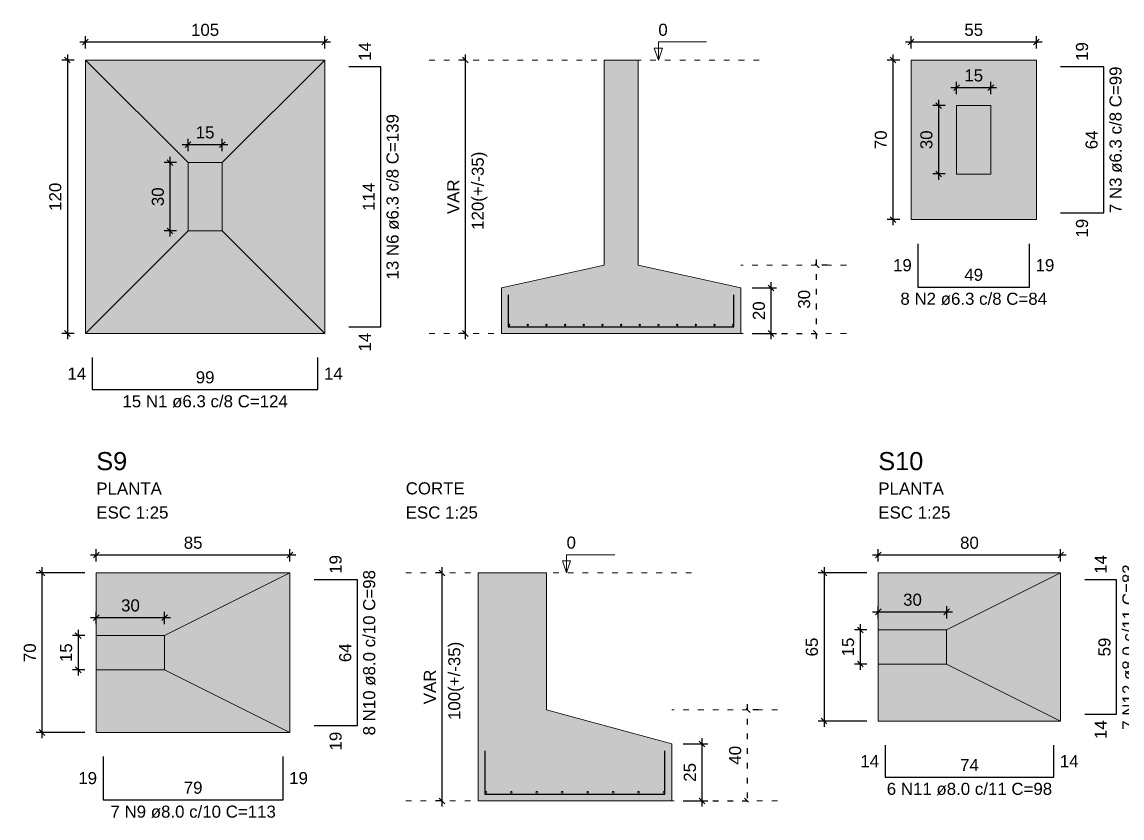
# Model space of a CAD drawing. Header units: inches. Extents: x -52 to 802, y -168 to 85.
# Drawn here: x 166.77 to 186.08, y 42.25 to 56.22 of the extents above; entities that cross this region are included whole.
import ezdxf

# ---------------------------------------------------------------- set-up
doc = ezdxf.new("R2010")
doc.units = ezdxf.units.IN
doc.header["$MEASUREMENT"] = 0
doc.linetypes.add('DOT2', pattern=[3.175, 0, -3.175])
for name, color, linetype, lineweight in [('Descrição da armadura', 7, 'Continuous', 5), ('DT-Armadura', 2, 'Continuous', 30), ('DT-Barras no corte', 5, 'Continuous', 5), ('DT-Cotas', 9, 'Continuous', 5), ('DT-Forma', 5, 'Continuous', 5), ('DT-Hachura sapatas em corte', 43, 'Continuous', 5), ('DT-Hachura sapatas em planta', 43, 'Continuous', 5), ('DT-Pontilhado', 9, 'DOT2', 5), ('DT-Textos', 7, 'Continuous', 5), ('DT-Título', 3, 'Continuous', 20), ('Textos armaduras', 7, 'Continuous', 5)]:
    doc.layers.add(name, color=color, linetype=linetype, lineweight=lineweight)
doc.styles.add('Arial', font='arial.ttf')
doc.styles.get("Standard").update_dxf_attribs({"font": 'arial.ttf'})
doc.dimstyles.new('UM_25.000000', dxfattribs={"dimtxt": 0.18, "dimasz": 0.1, "dimexe": 0.1, "dimexo": 0.2, "dimgap": 0, "dimtad": 1, "dimtih": 1, "dimtoh": 1, "dimdec": 1, "dimlfac": 25, "dimzin": 0, "dimdsep": 46, "dimtxsty": 'Standard', "dimcen": 0.09, "dimdle": 0.1, "dimadec": 1, "dimazin": 2, "dimtfac": 1, "dimtdec": 4, "dimtofl": 0, "dimtmove": 0, "dimatfit": 3, "dimfxl": 1, "dimtolj": 1, "dimarcsym": 0})

# ---------------------------------------------------------------- blocks, each defined once
blk = doc.blocks.new('_Oblique')
at = {"color": 0, "linetype": 'ByBlock', "lineweight": -2}
blk.add_line((-0.5, -0.5), (0.5, 0.5), dxfattribs=at)
blk = doc.blocks.new('*D1263')
at = {"layer": 'Defpoints', "color": 0, "transparency": 16777216}
for p in [(167.886, 55.552), (167.569, 50.752), (167.886, 50.752)]:
    blk.add_point(p, dxfattribs=at)
at = {"layer": 'DT-Cotas', "color": 0, "lineweight": -2, "transparency": 16777216}
for p, q in [((167.569, 55.652), (167.569, 50.652)), ((167.686, 55.552), (167.469, 55.552)), ((167.686, 50.752), (167.469, 50.752))]:
    blk.add_line(p, q, dxfattribs=at)
at = {"layer": 'DT-Cotas', "color": 0, "lineweight": -2, "transparency": 16777216, "xscale": 0.1, "yscale": 0.1, "zscale": 0.1}
for p, rotation in [((167.569, 55.552), 90), ((167.569, 50.752), 270)]:
    blk.add_blockref('_Oblique', p, dxfattribs=dict(at, rotation=rotation))
at = {"layer": 'DT-Cotas', "transparency": 16777216, "insert": (167.357, 53.152), "char_height": 0.2118, "attachment_point": 5, "rotation": 90, "style": 'Arial'}
blk.add_mtext('\\A1;120', dxfattribs=at)
blk = doc.blocks.new('*D1264')
at = {"layer": 'Defpoints', "color": 0, "transparency": 16777216}
for p in [(172.086, 55.869), (167.886, 55.552), (172.086, 55.552)]:
    blk.add_point(p, dxfattribs=at)
at = {"layer": 'DT-Cotas', "color": 0, "lineweight": -2, "transparency": 16777216}
for p, q in [((167.786, 55.869), (172.186, 55.869)), ((167.886, 55.752), (167.886, 55.969)), ((172.086, 55.752), (172.086, 55.969))]:
    blk.add_line(p, q, dxfattribs=at)
at = {"layer": 'DT-Cotas', "color": 0, "lineweight": -2, "transparency": 16777216, "xscale": 0.1, "yscale": 0.1, "zscale": 0.1, "rotation": 180}
blk.add_blockref('_Oblique', (167.886, 55.869), dxfattribs=at)
at = {"layer": 'DT-Cotas', "color": 0, "lineweight": -2, "transparency": 16777216, "xscale": 0.1, "yscale": 0.1, "zscale": 0.1}
blk.add_blockref('_Oblique', (172.086, 55.869), dxfattribs=at)
at = {"layer": 'DT-Cotas', "transparency": 16777216, "insert": (169.986, 56.081), "char_height": 0.2118, "attachment_point": 5, "rotation": 0.0057, "style": 'Arial'}
blk.add_mtext('\\A1;105', dxfattribs=at)
blk = doc.blocks.new('*D1265')
at = {"layer": 'Defpoints', "color": 0, "transparency": 16777216}
for p in [(169.686, 53.752), (169.369, 52.552), (169.686, 52.552)]:
    blk.add_point(p, dxfattribs=at)
at = {"layer": 'DT-Cotas', "color": 0, "lineweight": -2, "transparency": 16777216}
for p, q in [((169.486, 53.752), (169.269, 53.752)), ((169.369, 53.852), (169.369, 52.452)), ((169.486, 52.552), (169.269, 52.552))]:
    blk.add_line(p, q, dxfattribs=at)
at = {"layer": 'DT-Cotas', "color": 0, "lineweight": -2, "transparency": 16777216, "xscale": 0.1, "yscale": 0.1, "zscale": 0.1}
for p, rotation in [((169.369, 53.752), 90), ((169.369, 52.552), 270)]:
    blk.add_blockref('_Oblique', p, dxfattribs=dict(at, rotation=rotation))
at = {"layer": 'DT-Cotas', "transparency": 16777216, "insert": (169.157, 53.152), "char_height": 0.2118, "attachment_point": 5, "rotation": 90, "style": 'Arial'}
blk.add_mtext('\\A1;30', dxfattribs=at)
blk = doc.blocks.new('*D1266')
at = {"layer": 'Defpoints', "color": 0, "transparency": 16777216}
for p in [(170.286, 54.069), (169.686, 53.752), (170.286, 53.752)]:
    blk.add_point(p, dxfattribs=at)
at = {"layer": 'DT-Cotas', "color": 0, "lineweight": -2, "transparency": 16777216}
for p, q in [((169.586, 54.069), (170.386, 54.069)), ((169.686, 53.952), (169.686, 54.169)), ((170.286, 53.952), (170.286, 54.169))]:
    blk.add_line(p, q, dxfattribs=at)
at = {"layer": 'DT-Cotas', "color": 0, "lineweight": -2, "transparency": 16777216, "xscale": 0.1, "yscale": 0.1, "zscale": 0.1, "rotation": 180}
blk.add_blockref('_Oblique', (169.686, 54.069), dxfattribs=at)
at = {"layer": 'DT-Cotas', "color": 0, "lineweight": -2, "transparency": 16777216, "xscale": 0.1, "yscale": 0.1, "zscale": 0.1}
blk.add_blockref('_Oblique', (170.286, 54.069), dxfattribs=at)
at = {"layer": 'DT-Cotas', "transparency": 16777216, "insert": (169.986, 54.281), "char_height": 0.2118, "attachment_point": 5, "rotation": 0.0057, "style": 'Arial'}
blk.add_mtext('\\A1;15', dxfattribs=at)
blk = doc.blocks.new('*D1267')
at = {"layer": 'Defpoints', "color": 0, "transparency": 16777216}
for p in [(174.764, 55.552), (174.553, 50.752), (174.764, 50.752)]:
    blk.add_point(p, dxfattribs=at)
at = {"layer": 'DT-Cotas', "color": 0, "lineweight": -2, "transparency": 16777216}
for p, q in [((174.553, 55.652), (174.553, 50.652)), ((174.564, 55.552), (174.453, 55.552)), ((174.564, 50.752), (174.453, 50.752))]:
    blk.add_line(p, q, dxfattribs=at)
at = {"layer": 'DT-Cotas', "color": 0, "lineweight": -2, "transparency": 16777216, "xscale": 0.1, "yscale": 0.1, "zscale": 0.1}
for p, rotation in [((174.553, 55.552), 90), ((174.553, 50.752), 270)]:
    blk.add_blockref('_Oblique', p, dxfattribs=dict(at, rotation=rotation))
at = {"layer": 'DT-Cotas', "transparency": 16777216, "insert": (174.341, 53.152), "char_height": 0.2118, "attachment_point": 5, "rotation": 90, "style": 'Arial'}
blk.add_mtext('\\A1;VAR', dxfattribs=at)
blk = doc.blocks.new('*D1268')
at = {"layer": 'Defpoints', "color": 0, "transparency": 16777216}
for p in [(179.388, 51.552), (179.388, 50.752), (179.918, 50.752)]:
    blk.add_point(p, dxfattribs=at)
at = {"layer": 'DT-Cotas', "color": 0, "lineweight": -2, "transparency": 16777216}
for p, q in [((179.588, 51.552), (180.018, 51.552)), ((179.918, 51.652), (179.918, 50.652)), ((179.588, 50.752), (180.018, 50.752))]:
    blk.add_line(p, q, dxfattribs=at)
at = {"layer": 'DT-Cotas', "color": 0, "lineweight": -2, "transparency": 16777216, "xscale": 0.1, "yscale": 0.1, "zscale": 0.1}
for p, rotation in [((179.918, 51.552), 90), ((179.918, 50.752), 270)]:
    blk.add_blockref('_Oblique', p, dxfattribs=dict(at, rotation=rotation))
at = {"layer": 'DT-Cotas', "transparency": 16777216, "insert": (179.706, 51.152), "char_height": 0.2118, "attachment_point": 5, "rotation": 90, "style": 'Arial'}
blk.add_mtext('\\A1;20', dxfattribs=at)
blk = doc.blocks.new('*D1269')
at = {"layer": 'Defpoints', "color": 0, "ltscale": 0.05, "transparency": 16777216}
for p in [(180.712, 51.952), (179.388, 50.752), (180.712, 50.752)]:
    blk.add_point(p, dxfattribs=at)
at = {"layer": 'DT-Pontilhado', "color": 0, "lineweight": -2, "ltscale": 0.05, "transparency": 16777216}
for p, q in [((180.712, 52.052), (180.712, 50.652)), ((180.912, 51.952), (180.812, 51.952)), ((179.588, 50.752), (180.812, 50.752))]:
    blk.add_line(p, q, dxfattribs=at)
at = {"layer": 'DT-Pontilhado', "color": 0, "lineweight": -2, "ltscale": 0.05, "transparency": 16777216, "xscale": 0.1, "yscale": 0.1, "zscale": 0.1}
for p, rotation in [((180.712, 51.952), 90), ((180.712, 50.752), 270)]:
    blk.add_blockref('_Oblique', p, dxfattribs=dict(at, rotation=rotation))
at = {"layer": 'DT-Pontilhado', "ltscale": 0.05, "transparency": 16777216, "insert": (180.5, 51.352), "char_height": 0.2118, "attachment_point": 5, "rotation": 90, "style": 'Arial'}
blk.add_mtext('\\A1;30', dxfattribs=at)
blk = doc.blocks.new('*D1270')
at = {"layer": 'Defpoints', "color": 0, "transparency": 16777216}
for p in [(182.377, 55.552), (182.059, 52.752), (182.377, 52.752)]:
    blk.add_point(p, dxfattribs=at)
at = {"layer": 'DT-Cotas', "color": 0, "lineweight": -2, "transparency": 16777216}
for p, q in [((182.059, 55.652), (182.059, 52.652)), ((182.177, 55.552), (181.959, 55.552)), ((182.177, 52.752), (181.959, 52.752))]:
    blk.add_line(p, q, dxfattribs=at)
at = {"layer": 'DT-Cotas', "color": 0, "lineweight": -2, "transparency": 16777216, "xscale": 0.1, "yscale": 0.1, "zscale": 0.1}
for p, rotation in [((182.059, 55.552), 90), ((182.059, 52.752), 270)]:
    blk.add_blockref('_Oblique', p, dxfattribs=dict(at, rotation=rotation))
at = {"layer": 'DT-Cotas', "transparency": 16777216, "insert": (181.847, 54.152), "char_height": 0.2118, "attachment_point": 5, "rotation": 90, "style": 'Arial'}
blk.add_mtext('\\A1;70', dxfattribs=at)
blk = doc.blocks.new('*D1271')
at = {"layer": 'Defpoints', "color": 0, "transparency": 16777216}
for p in [(184.577, 55.869), (182.377, 55.552), (184.577, 55.552)]:
    blk.add_point(p, dxfattribs=at)
at = {"layer": 'DT-Cotas', "color": 0, "lineweight": -2, "transparency": 16777216}
for p, q in [((182.277, 55.869), (184.677, 55.869)), ((182.377, 55.752), (182.377, 55.969)), ((184.577, 55.752), (184.577, 55.969))]:
    blk.add_line(p, q, dxfattribs=at)
at = {"layer": 'DT-Cotas', "color": 0, "lineweight": -2, "transparency": 16777216, "xscale": 0.1, "yscale": 0.1, "zscale": 0.1, "rotation": 180}
blk.add_blockref('_Oblique', (182.377, 55.869), dxfattribs=at)
at = {"layer": 'DT-Cotas', "color": 0, "lineweight": -2, "transparency": 16777216, "xscale": 0.1, "yscale": 0.1, "zscale": 0.1}
blk.add_blockref('_Oblique', (184.577, 55.869), dxfattribs=at)
at = {"layer": 'DT-Cotas', "transparency": 16777216, "insert": (183.477, 56.081), "char_height": 0.2118, "attachment_point": 5, "rotation": 0.0057, "style": 'Arial'}
blk.add_mtext('\\A1;55', dxfattribs=at)
blk = doc.blocks.new('*D1272')
at = {"layer": 'Defpoints', "color": 0, "transparency": 16777216}
for p in [(183.177, 54.752), (182.859, 53.552), (183.177, 53.552)]:
    blk.add_point(p, dxfattribs=at)
at = {"layer": 'DT-Cotas', "color": 0, "lineweight": -2, "transparency": 16777216}
for p, q in [((182.859, 54.852), (182.859, 53.452)), ((182.977, 54.752), (182.759, 54.752)), ((182.977, 53.552), (182.759, 53.552))]:
    blk.add_line(p, q, dxfattribs=at)
at = {"layer": 'DT-Cotas', "color": 0, "lineweight": -2, "transparency": 16777216, "xscale": 0.1, "yscale": 0.1, "zscale": 0.1}
for p, rotation in [((182.859, 54.752), 90), ((182.859, 53.552), 270)]:
    blk.add_blockref('_Oblique', p, dxfattribs=dict(at, rotation=rotation))
at = {"layer": 'DT-Cotas', "transparency": 16777216, "insert": (182.647, 54.152), "char_height": 0.2118, "attachment_point": 5, "rotation": 90, "style": 'Arial'}
blk.add_mtext('\\A1;30', dxfattribs=at)
blk = doc.blocks.new('*D1273')
at = {"layer": 'Defpoints', "color": 0, "transparency": 16777216}
for p in [(183.777, 55.069), (183.177, 54.752), (183.777, 54.752)]:
    blk.add_point(p, dxfattribs=at)
at = {"layer": 'DT-Cotas', "color": 0, "lineweight": -2, "transparency": 16777216}
for p, q in [((183.077, 55.069), (183.877, 55.069)), ((183.177, 54.952), (183.177, 55.169)), ((183.777, 54.952), (183.777, 55.169))]:
    blk.add_line(p, q, dxfattribs=at)
at = {"layer": 'DT-Cotas', "color": 0, "lineweight": -2, "transparency": 16777216, "xscale": 0.1, "yscale": 0.1, "zscale": 0.1, "rotation": 180}
blk.add_blockref('_Oblique', (183.177, 55.069), dxfattribs=at)
at = {"layer": 'DT-Cotas', "color": 0, "lineweight": -2, "transparency": 16777216, "xscale": 0.1, "yscale": 0.1, "zscale": 0.1}
blk.add_blockref('_Oblique', (183.777, 55.069), dxfattribs=at)
at = {"layer": 'DT-Cotas', "transparency": 16777216, "insert": (183.477, 55.281), "char_height": 0.2118, "attachment_point": 5, "rotation": 0.0057, "style": 'Arial'}
blk.add_mtext('\\A1;15', dxfattribs=at)
blk = doc.blocks.new('*D1299')
at = {"layer": 'Defpoints', "color": 0, "transparency": 16777216}
for p in [(168.076, 46.548), (167.123, 43.748), (168.076, 43.748)]:
    blk.add_point(p, dxfattribs=at)
at = {"layer": 'DT-Cotas', "color": 0, "lineweight": -2, "transparency": 16777216}
for p, q in [((167.876, 46.548), (167.023, 46.548)), ((167.123, 46.648), (167.123, 43.648)), ((167.876, 43.748), (167.023, 43.748))]:
    blk.add_line(p, q, dxfattribs=at)
at = {"layer": 'DT-Cotas', "color": 0, "lineweight": -2, "transparency": 16777216, "xscale": 0.1, "yscale": 0.1, "zscale": 0.1}
for p, rotation in [((167.123, 46.548), 90), ((167.123, 43.748), 270)]:
    blk.add_blockref('_Oblique', p, dxfattribs=dict(at, rotation=rotation))
at = {"layer": 'DT-Cotas', "transparency": 16777216, "insert": (166.911, 45.148), "char_height": 0.2118, "attachment_point": 5, "rotation": 90, "style": 'Arial'}
blk.add_mtext('\\A1;70', dxfattribs=at)
blk = doc.blocks.new('*D1300')
at = {"layer": 'Defpoints', "color": 0, "transparency": 16777216}
for p in [(171.476, 46.866), (168.076, 46.548), (171.476, 46.548)]:
    blk.add_point(p, dxfattribs=at)
at = {"layer": 'DT-Cotas', "color": 0, "lineweight": -2, "transparency": 16777216}
for p, q in [((168.076, 46.748), (168.076, 46.966)), ((171.476, 46.748), (171.476, 46.966)), ((167.976, 46.866), (171.576, 46.866))]:
    blk.add_line(p, q, dxfattribs=at)
at = {"layer": 'DT-Cotas', "color": 0, "lineweight": -2, "transparency": 16777216, "xscale": 0.1, "yscale": 0.1, "zscale": 0.1, "rotation": 180}
blk.add_blockref('_Oblique', (168.076, 46.866), dxfattribs=at)
at = {"layer": 'DT-Cotas', "color": 0, "lineweight": -2, "transparency": 16777216, "xscale": 0.1, "yscale": 0.1, "zscale": 0.1}
blk.add_blockref('_Oblique', (171.476, 46.866), dxfattribs=at)
at = {"layer": 'DT-Cotas', "transparency": 16777216, "insert": (169.776, 47.078), "char_height": 0.2118, "attachment_point": 5, "rotation": 0.0057, "style": 'Arial'}
blk.add_mtext('\\A1;85', dxfattribs=at)
blk = doc.blocks.new('*D1301')
at = {"layer": 'Defpoints', "color": 0, "transparency": 16777216}
for p in [(168.076, 45.448), (167.758, 44.848), (168.076, 44.848)]:
    blk.add_point(p, dxfattribs=at)
at = {"layer": 'DT-Cotas', "color": 0, "lineweight": -2, "transparency": 16777216}
for p, q in [((167.876, 45.448), (167.658, 45.448)), ((167.758, 45.548), (167.758, 44.748)), ((167.876, 44.848), (167.658, 44.848))]:
    blk.add_line(p, q, dxfattribs=at)
at = {"layer": 'DT-Cotas', "color": 0, "lineweight": -2, "transparency": 16777216, "xscale": 0.1, "yscale": 0.1, "zscale": 0.1}
for p, rotation in [((167.758, 45.448), 90), ((167.758, 44.848), 270)]:
    blk.add_blockref('_Oblique', p, dxfattribs=dict(at, rotation=rotation))
at = {"layer": 'DT-Cotas', "transparency": 16777216, "insert": (167.547, 45.148), "char_height": 0.2118, "attachment_point": 5, "rotation": 90, "style": 'Arial'}
blk.add_mtext('\\A1;15', dxfattribs=at)
blk = doc.blocks.new('*D1302')
at = {"layer": 'Defpoints', "color": 0, "transparency": 16777216}
for p in [(169.276, 45.766), (168.076, 45.448), (169.276, 45.448)]:
    blk.add_point(p, dxfattribs=at)
at = {"layer": 'DT-Cotas', "color": 0, "lineweight": -2, "transparency": 16777216}
for p, q in [((167.976, 45.766), (169.376, 45.766)), ((168.076, 45.648), (168.076, 45.866)), ((169.276, 45.648), (169.276, 45.866))]:
    blk.add_line(p, q, dxfattribs=at)
at = {"layer": 'DT-Cotas', "color": 0, "lineweight": -2, "transparency": 16777216, "xscale": 0.1, "yscale": 0.1, "zscale": 0.1, "rotation": 180}
blk.add_blockref('_Oblique', (168.076, 45.766), dxfattribs=at)
at = {"layer": 'DT-Cotas', "color": 0, "lineweight": -2, "transparency": 16777216, "xscale": 0.1, "yscale": 0.1, "zscale": 0.1}
blk.add_blockref('_Oblique', (169.276, 45.766), dxfattribs=at)
at = {"layer": 'DT-Cotas', "transparency": 16777216, "insert": (168.676, 45.978), "char_height": 0.2118, "attachment_point": 5, "rotation": 0.0057, "style": 'Arial'}
blk.add_mtext('\\A1;30', dxfattribs=at)
blk = doc.blocks.new('*D1303')
at = {"layer": 'Defpoints', "color": 0, "transparency": 16777216}
for p in [(174.354, 46.548), (174.142, 42.548), (174.354, 42.548)]:
    blk.add_point(p, dxfattribs=at)
at = {"layer": 'DT-Cotas', "color": 0, "lineweight": -2, "transparency": 16777216}
for p, q in [((174.154, 46.548), (174.042, 46.548)), ((174.142, 46.648), (174.142, 42.448)), ((174.154, 42.548), (174.042, 42.548))]:
    blk.add_line(p, q, dxfattribs=at)
at = {"layer": 'DT-Cotas', "color": 0, "lineweight": -2, "transparency": 16777216, "xscale": 0.1, "yscale": 0.1, "zscale": 0.1}
for p, rotation in [((174.142, 46.548), 90), ((174.142, 42.548), 270)]:
    blk.add_blockref('_Oblique', p, dxfattribs=dict(at, rotation=rotation))
at = {"layer": 'DT-Cotas', "transparency": 16777216, "insert": (173.931, 44.548), "char_height": 0.2118, "attachment_point": 5, "rotation": 90, "style": 'Arial'}
blk.add_mtext('\\A1;VAR', dxfattribs=at)
blk = doc.blocks.new('*D1304')
at = {"layer": 'Defpoints', "color": 0, "transparency": 16777216}
for p in [(178.178, 43.548), (178.178, 42.548), (178.707, 42.548)]:
    blk.add_point(p, dxfattribs=at)
at = {"layer": 'DT-Cotas', "color": 0, "lineweight": -2, "transparency": 16777216}
for p, q in [((178.707, 43.648), (178.707, 42.448)), ((178.378, 43.548), (178.807, 43.548)), ((178.378, 42.548), (178.807, 42.548))]:
    blk.add_line(p, q, dxfattribs=at)
at = {"layer": 'DT-Cotas', "color": 0, "lineweight": -2, "transparency": 16777216, "xscale": 0.1, "yscale": 0.1, "zscale": 0.1}
for p, rotation in [((178.707, 43.548), 90), ((178.707, 42.548), 270)]:
    blk.add_blockref('_Oblique', p, dxfattribs=dict(at, rotation=rotation))
at = {"layer": 'DT-Cotas', "transparency": 16777216, "insert": (178.495, 43.048), "char_height": 0.2118, "attachment_point": 5, "rotation": 90, "style": 'Arial'}
blk.add_mtext('\\A1;25', dxfattribs=at)
blk = doc.blocks.new('*D1305')
at = {"layer": 'Defpoints', "color": 0, "ltscale": 0.05, "transparency": 16777216}
for p in [(179.501, 44.148), (178.178, 42.548), (179.501, 42.548)]:
    blk.add_point(p, dxfattribs=at)
at = {"layer": 'DT-Pontilhado', "color": 0, "lineweight": -2, "ltscale": 0.05, "transparency": 16777216}
for p, q in [((179.501, 44.248), (179.501, 42.448)), ((179.701, 44.148), (179.601, 44.148)), ((178.378, 42.548), (179.601, 42.548))]:
    blk.add_line(p, q, dxfattribs=at)
at = {"layer": 'DT-Pontilhado', "color": 0, "lineweight": -2, "ltscale": 0.05, "transparency": 16777216, "xscale": 0.1, "yscale": 0.1, "zscale": 0.1}
for p, rotation in [((179.501, 44.148), 90), ((179.501, 42.548), 270)]:
    blk.add_blockref('_Oblique', p, dxfattribs=dict(at, rotation=rotation))
at = {"layer": 'DT-Pontilhado', "ltscale": 0.05, "transparency": 16777216, "insert": (179.29, 43.348), "char_height": 0.2118, "attachment_point": 5, "rotation": 90, "style": 'Arial'}
blk.add_mtext('\\A1;40', dxfattribs=at)
blk = doc.blocks.new('*D1306')
at = {"layer": 'Defpoints', "color": 0, "transparency": 16777216}
for p in [(181.802, 46.548), (180.849, 43.948), (181.802, 43.948)]:
    blk.add_point(p, dxfattribs=at)
at = {"layer": 'DT-Cotas', "color": 0, "lineweight": -2, "transparency": 16777216}
for p, q in [((181.602, 46.548), (180.749, 46.548)), ((180.849, 46.648), (180.849, 43.848)), ((181.602, 43.948), (180.749, 43.948))]:
    blk.add_line(p, q, dxfattribs=at)
at = {"layer": 'DT-Cotas', "color": 0, "lineweight": -2, "transparency": 16777216, "xscale": 0.1, "yscale": 0.1, "zscale": 0.1}
for p, rotation in [((180.849, 46.548), 90), ((180.849, 43.948), 270)]:
    blk.add_blockref('_Oblique', p, dxfattribs=dict(at, rotation=rotation))
at = {"layer": 'DT-Cotas', "transparency": 16777216, "insert": (180.637, 45.248), "char_height": 0.2118, "attachment_point": 5, "rotation": 90, "style": 'Arial'}
blk.add_mtext('\\A1;65', dxfattribs=at)
blk = doc.blocks.new('*D1307')
at = {"layer": 'Defpoints', "color": 0, "transparency": 16777216}
for p in [(185.002, 46.866), (181.802, 46.548), (185.002, 46.548)]:
    blk.add_point(p, dxfattribs=at)
at = {"layer": 'DT-Cotas', "color": 0, "lineweight": -2, "transparency": 16777216}
for p, q in [((181.802, 46.748), (181.802, 46.966)), ((185.002, 46.748), (185.002, 46.966)), ((181.702, 46.866), (185.102, 46.866))]:
    blk.add_line(p, q, dxfattribs=at)
at = {"layer": 'DT-Cotas', "color": 0, "lineweight": -2, "transparency": 16777216, "xscale": 0.1, "yscale": 0.1, "zscale": 0.1, "rotation": 180}
blk.add_blockref('_Oblique', (181.802, 46.866), dxfattribs=at)
at = {"layer": 'DT-Cotas', "color": 0, "lineweight": -2, "transparency": 16777216, "xscale": 0.1, "yscale": 0.1, "zscale": 0.1}
blk.add_blockref('_Oblique', (185.002, 46.866), dxfattribs=at)
at = {"layer": 'DT-Cotas', "transparency": 16777216, "insert": (183.402, 47.078), "char_height": 0.2118, "attachment_point": 5, "rotation": 0.0057, "style": 'Arial'}
blk.add_mtext('\\A1;80', dxfattribs=at)
blk = doc.blocks.new('*D1308')
at = {"layer": 'Defpoints', "color": 0, "transparency": 16777216}
for p in [(181.802, 45.548), (181.484, 44.948), (181.802, 44.948)]:
    blk.add_point(p, dxfattribs=at)
at = {"layer": 'DT-Cotas', "color": 0, "lineweight": -2, "transparency": 16777216}
for p, q in [((181.484, 45.648), (181.484, 44.848)), ((181.602, 45.548), (181.384, 45.548)), ((181.602, 44.948), (181.384, 44.948))]:
    blk.add_line(p, q, dxfattribs=at)
at = {"layer": 'DT-Cotas', "color": 0, "lineweight": -2, "transparency": 16777216, "xscale": 0.1, "yscale": 0.1, "zscale": 0.1}
for p, rotation in [((181.484, 45.548), 90), ((181.484, 44.948), 270)]:
    blk.add_blockref('_Oblique', p, dxfattribs=dict(at, rotation=rotation))
at = {"layer": 'DT-Cotas', "transparency": 16777216, "insert": (181.272, 45.248), "char_height": 0.2118, "attachment_point": 5, "rotation": 90, "style": 'Arial'}
blk.add_mtext('\\A1;15', dxfattribs=at)
blk = doc.blocks.new('*D1309')
at = {"layer": 'Defpoints', "color": 0, "transparency": 16777216}
for p in [(183.002, 45.866), (181.802, 45.548), (183.002, 45.548)]:
    blk.add_point(p, dxfattribs=at)
at = {"layer": 'DT-Cotas', "color": 0, "lineweight": -2, "transparency": 16777216}
for p, q in [((181.802, 45.748), (181.802, 45.966)), ((183.002, 45.748), (183.002, 45.966)), ((181.702, 45.866), (183.102, 45.866))]:
    blk.add_line(p, q, dxfattribs=at)
at = {"layer": 'DT-Cotas', "color": 0, "lineweight": -2, "transparency": 16777216, "xscale": 0.1, "yscale": 0.1, "zscale": 0.1, "rotation": 180}
blk.add_blockref('_Oblique', (181.802, 45.866), dxfattribs=at)
at = {"layer": 'DT-Cotas', "color": 0, "lineweight": -2, "transparency": 16777216, "xscale": 0.1, "yscale": 0.1, "zscale": 0.1}
blk.add_blockref('_Oblique', (183.002, 45.866), dxfattribs=at)
at = {"layer": 'DT-Cotas', "transparency": 16777216, "insert": (182.402, 46.078), "char_height": 0.2118, "attachment_point": 5, "rotation": 0.0057, "style": 'Arial'}
blk.add_mtext('\\A1;30', dxfattribs=at)

msp = doc.modelspace()

# ---------------------------------------------------------------- hatches: boundary and pattern name
at = {"layer": 'DT-Hachura sapatas em corte', "linetype": 'Continuous'}
for points in [[(176.9881, 51.9516), (176.9881, 51.9516), (175.1881, 51.5516), (175.1881, 50.7516), (179.3881, 50.7516), (179.3881, 51.5516), (177.5881, 51.9516), (177.5881, 51.9516), (177.5881, 55.5516), (176.9881, 55.5516), (176.9881, 51.9516)], [(174.7777, 44.1482), (174.7777, 44.1482), (174.7777, 43.5482), (174.7777, 42.5482), (178.1777, 42.5482), (178.1777, 43.5482), (175.9777, 44.1482), (175.9777, 44.1482), (175.9777, 46.5482), (174.7777, 46.5482), (174.7777, 44.1482)]]:
    msp.add_hatch(color=256, dxfattribs=at).paths.add_polyline_path(points)
at = {"layer": 'DT-Hachura sapatas em planta', "linetype": 'Continuous'}
for points in [[(167.8865, 50.7516), (172.0865, 50.7516), (172.0865, 55.5516), (167.8865, 55.5516), (167.8865, 50.7516)], [(182.3767, 52.7516), (184.5767, 52.7516), (184.5767, 55.5516), (182.3767, 55.5516), (182.3767, 52.7516)], [(168.0761, 43.7482), (171.4761, 43.7482), (171.4761, 46.5482), (168.0761, 46.5482), (168.0761, 43.7482)], [(181.8018, 43.9482), (185.0018, 43.9482), (185.0018, 46.5482), (181.8018, 46.5482), (181.8018, 43.9482)]]:
    msp.add_hatch(color=256, dxfattribs=at).paths.add_polyline_path(points)

# ---------------------------------------------------------------- linework, layer by layer
at = {"layer": 'DT-Armadura'}
for p, q in [((173.0701, 55.4316), (172.5101, 55.4316)), ((173.0701, 50.8716), (173.0701, 55.4316)), ((185.7603, 55.4316), (185.0003, 55.4316)), ((185.7603, 52.8716), (185.7603, 55.4316)), ((185.0003, 52.8716), (185.7603, 52.8716)), ((182.4967, 52.328), (182.4967, 51.568)), ((184.4567, 51.568), (184.4567, 52.328)), ((182.4967, 51.568), (184.4567, 51.568)), ((172.5101, 50.8716), (173.0701, 50.8716)), ((168.0065, 50.328), (168.0065, 49.768)), ((171.9665, 49.768), (171.9665, 50.328)), ((168.0065, 49.768), (171.9665, 49.768)), ((172.6597, 46.4282), (171.8997, 46.4282)), ((172.6597, 43.8682), (172.6597, 46.4282)), ((185.9854, 46.4282), (185.4254, 46.4282)), ((185.9854, 44.0682), (185.9854, 46.4282)), ((185.4254, 44.0682), (185.9854, 44.0682)), ((171.8997, 43.8682), (172.6597, 43.8682)), ((181.9218, 43.5246), (181.9218, 42.9646)), ((184.8818, 42.9646), (184.8818, 43.5246)), ((168.1961, 43.3246), (168.1961, 42.5646)), ((171.3561, 42.5646), (171.3561, 43.3246)), ((181.9218, 42.9646), (184.8818, 42.9646)), ((168.1961, 42.5646), (171.3561, 42.5646))]:
    msp.add_line(p, q, dxfattribs=at)
for points in [[(175.3081, 51.4316), (175.3081, 50.8716), (179.2681, 50.8716), (179.2681, 51.4316)], [(174.8977, 43.4282), (174.8977, 42.6682), (178.0577, 42.6682), (178.0577, 43.4282)]]:
    msp.add_lwpolyline(points, dxfattribs=at)
at = {"layer": 'DT-Barras no corte'}
for centre, radius in [((175.3207, 50.9016), 0.0126), ((175.6486, 50.9016), 0.0126), ((175.9765, 50.9016), 0.0126), ((176.3044, 50.9016), 0.0126), ((176.6323, 50.9016), 0.0126), ((176.9602, 50.9016), 0.0126), ((177.2881, 50.9016), 0.0126), ((177.616, 50.9016), 0.0126), ((177.9439, 50.9016), 0.0126), ((178.2718, 50.9016), 0.0126), ((178.5997, 50.9016), 0.0126), ((178.9276, 50.9016), 0.0126), ((179.2555, 50.9016), 0.0126), ((174.9137, 42.6982), 0.016), ((175.3606, 42.6982), 0.016), ((175.8074, 42.6982), 0.016), ((176.2543, 42.6982), 0.016), ((176.7011, 42.6982), 0.016), ((177.148, 42.6982), 0.016), ((177.5948, 42.6982), 0.016), ((178.0417, 42.6982), 0.016)]:
    msp.add_circle(centre, radius, dxfattribs=at)
at = {"layer": 'DT-Forma'}
for p, q in [((167.8865, 55.5516), (169.6865, 53.7516)), ((172.0865, 55.5516), (170.2865, 53.7516)), ((167.8865, 50.7516), (169.6865, 52.5516)), ((167.8865, 50.7516), (169.6865, 52.5516)), ((172.0865, 50.7516), (170.2865, 52.5516)), ((168.0761, 46.5482), (168.0761, 45.4482)), ((171.4761, 46.5482), (169.2761, 45.4482)), ((181.8018, 46.5482), (181.8018, 45.5482)), ((185.0018, 46.5482), (183.0018, 45.5482)), ((168.0761, 43.7482), (168.0761, 44.8482)), ((168.0761, 43.7482), (168.0761, 44.8482)), ((171.4761, 43.7482), (169.2761, 44.8482)), ((181.8018, 43.9482), (181.8018, 44.9482)), ((181.8018, 43.9482), (181.8018, 44.9482)), ((185.0018, 43.9482), (183.0018, 44.9482))]:
    msp.add_line(p, q, dxfattribs=at)
for points in [[(167.8865, 50.7516), (172.0865, 50.7516), (172.0865, 55.5516), (167.8865, 55.5516), (167.8865, 50.7516)], [(176.9881, 51.9516), (176.9881, 51.9516), (175.1881, 51.5516), (175.1881, 50.7516), (179.3881, 50.7516), (179.3881, 51.5516), (177.5881, 51.9516), (177.5881, 51.9516), (177.5881, 55.5516), (176.9881, 55.5516), (176.9881, 51.9516)], [(182.3767, 52.7516), (184.5767, 52.7516), (184.5767, 55.5516), (182.3767, 55.5516), (182.3767, 52.7516)], [(183.1767, 53.5516), (183.7767, 53.5516), (183.7767, 54.7516), (183.1767, 54.7516), (183.1767, 53.5516)], [(169.6865, 52.5516), (170.2865, 52.5516), (170.2865, 53.7516), (169.6865, 53.7516), (169.6865, 52.5516)], [(168.0761, 43.7482), (171.4761, 43.7482), (171.4761, 46.5482), (168.0761, 46.5482), (168.0761, 43.7482)], [(174.7777, 44.1482), (174.7777, 44.1482), (174.7777, 43.5482), (174.7777, 42.5482), (178.1777, 42.5482), (178.1777, 43.5482), (175.9777, 44.1482), (175.9777, 44.1482), (175.9777, 46.5482), (174.7777, 46.5482), (174.7777, 44.1482)], [(181.8018, 43.9482), (185.0018, 43.9482), (185.0018, 46.5482), (181.8018, 46.5482), (181.8018, 43.9482)], [(168.0761, 44.8482), (169.2761, 44.8482), (169.2761, 45.4482), (168.0761, 45.4482), (168.0761, 44.8482)], [(181.8018, 44.9482), (183.0018, 44.9482), (183.0018, 45.5482), (181.8018, 45.5482), (181.8018, 44.9482)]]:
    msp.add_lwpolyline(points, close=True, dxfattribs=at)
at = {"layer": 'DT-Pontilhado', "ltscale": 0.05}
for p, q in [((173.9173, 55.5516), (179.8117, 55.5516)), ((181.2413, 51.9516), (179.3881, 51.9516)), ((173.9173, 50.7516), (175.1881, 50.7516)), ((181.2413, 50.7516), (179.3881, 50.7516)), ((173.5069, 46.5482), (178.6013, 46.5482)), ((180.031, 44.1482), (178.1777, 44.1482)), ((173.5069, 42.5482), (174.7777, 42.5482)), ((180.031, 42.5482), (178.1777, 42.5482))]:
    msp.add_line(p, q, dxfattribs=at)
at = {"layer": 'DT-Textos'}
for points in [[(177.9411, 55.5516), (177.9411, 55.8693), (178.7883, 55.8693)], [(176.3307, 46.5482), (176.3307, 46.8659), (177.1779, 46.8659)]]:
    msp.add_lwpolyline(points, dxfattribs=at)
for points in [[(178.0117, 55.7634), (177.9411, 55.5516), (177.8705, 55.7634), (178.0117, 55.7634)], [(176.4013, 46.76), (176.3307, 46.5482), (176.2601, 46.76), (176.4013, 46.76)]]:
    msp.add_lwpolyline(points, close=True, dxfattribs=at)

# ---------------------------------------------------------------- texts
at = {"layer": 'Descrição da armadura', "linetype": 'Continuous', "char_height": 0.2118, "attachment_point": 8, "rotation": 90, "line_spacing_factor": 0.798, "style": 'Arial'}
for s, insert, width in [('7 N3 ø6.3 c/8 C=99', (186.078, 54.1516), 5.161049), ('13 N6 ø6.3 c/8 C=139', (173.3878, 53.1516), 5.820954), ('8 N10 ø8.0 c/10 C=98', (172.9774, 45.1482), 5.820954), ('7 N12 ø8.0 c/11 C=83', (186.3031, 45.2482), 5.820954)]:
    msp.add_mtext(s, dxfattribs=dict(at, insert=insert, width=width))
at = {"layer": 'Descrição da armadura', "linetype": 'Continuous', "char_height": 0.2118, "attachment_point": 8, "line_spacing_factor": 0.798, "style": 'Arial'}
for s, insert, width in [('8 N2 ø6.3 c/8 C=84', (183.4767, 51.2503), 5.161049), ('15 N1 ø6.3 c/8 C=124', (169.9865, 49.4503), 5.820954), ('6 N11 ø8.0 c/11 C=98', (183.4018, 42.6469), 5.820954), ('7 N9 ø8.0 c/10 C=113', (169.7761, 42.2469), 5.820954)]:
    msp.add_mtext(s, dxfattribs=dict(at, insert=insert, width=width))
at = {"layer": 'DT-Cotas', "char_height": 0.2118, "width": 3.302784, "attachment_point": 8, "rotation": 90, "line_spacing_factor": 0.798, "style": 'Arial'}
for s, insert in [('120(+/-35)', (174.9403, 53.2576)), ('100(+/-35)', (174.5294, 44.6542))]:
    msp.add_mtext(s, dxfattribs=dict(at, insert=insert))
at = {"layer": 'DT-Textos', "char_height": 0.2118, "attachment_point": 7, "line_spacing_factor": 0.798, "style": 'Arial'}
for s, insert, width in [('0', (177.9411, 55.9752), 0.395737), ('PLANTA', (168.0761, 47.9249), 2.768071), ('CORTE', (173.5069, 47.9249), 2.490465), ('PLANTA', (181.8018, 47.9249), 2.768071), ('ESC 1:25', (168.0761, 47.5013), 3.045677), ('ESC 1:25', (173.5069, 47.5013), 3.045677), ('ESC 1:25', (181.8018, 47.5013), 3.045677), ('0', (176.3307, 46.9718), 0.395737)]:
    msp.add_mtext(s, dxfattribs=dict(at, insert=insert, width=width))
at = {"layer": 'DT-Título', "char_height": 0.3177, "attachment_point": 7, "line_spacing_factor": 0.798, "style": 'Arial'}
for s, insert, width in [('S9', (168.0761, 48.3485), 0.870342), ('S10', (181.8018, 48.3485), 1.266079)]:
    msp.add_mtext(s, dxfattribs=dict(at, insert=insert, width=width))
at = {"layer": 'Textos armaduras', "linetype": 'Continuous', "char_height": 0.2118, "attachment_point": 7, "rotation": 90, "line_spacing_factor": 0.798, "style": 'Arial'}
for s, insert, width in [('14', (172.896, 55.5375), 0.659905), ('19', (185.4862, 55.5375), 0.659905), ('64', (185.6544, 53.9866), 0.659905), ('114', (172.9642, 52.9042), 0.989858), ('19', (185.4862, 52.4358), 0.659905), ('14', (172.896, 50.4358), 0.659905), ('19', (172.3856, 46.5341), 0.659905), ('14', (185.8113, 46.5341), 0.659905), ('59', (185.8795, 45.0833), 0.659905), ('64', (172.5538, 44.9833), 0.659905), ('14', (185.8113, 43.6324), 0.659905), ('19', (172.3856, 43.4324), 0.659905)]:
    msp.add_mtext(s, dxfattribs=dict(at, insert=insert, width=width))
at = {"layer": 'Textos armaduras', "linetype": 'Continuous', "char_height": 0.2118, "width": 0.659905, "attachment_point": 7, "line_spacing_factor": 0.798, "style": 'Arial'}
for s, insert in [('19', (182.0609, 51.8421)), ('19', (184.5626, 51.8421)), ('49', (183.3117, 51.6739)), ('14', (167.5706, 49.9421)), ('99', (169.8215, 49.8739)), ('14', (172.0724, 49.9421)), ('14', (181.4859, 43.1387)), ('74', (183.2368, 43.0705)), ('14', (184.9877, 43.1387)), ('19', (167.7603, 42.8387)), ('19', (171.462, 42.8387)), ('79', (169.6111, 42.6705))]:
    msp.add_mtext(s, dxfattribs=dict(at, insert=insert))

# ---------------------------------------------------------------- dimensions: what is measured, and where the dimension line sits
at = {"layer": 'DT-Cotas'}
for base, p1, p2, picture, middle in [((172.0865, 55.8693), (167.8865, 55.5516), (172.0865, 55.5516), '*D1264', (169.9865, 56.0811)), ((184.5767, 55.8693), (182.3767, 55.5516), (184.5767, 55.5516), '*D1271', (183.4767, 56.0811)), ((183.7767, 55.0693), (183.1767, 54.7516), (183.7767, 54.7516), '*D1273', (183.4767, 55.2811)), ((170.2865, 54.0693), (169.6865, 53.7516), (170.2865, 53.7516), '*D1266', (169.9865, 54.2811)), ((171.4761, 46.8659), (168.0761, 46.5482), (171.4761, 46.5482), '*D1300', (169.7761, 47.0777)), ((185.0018, 46.8659), (181.8018, 46.5482), (185.0018, 46.5482), '*D1307', (183.4018, 47.0777)), ((183.0018, 45.8659), (181.8018, 45.5482), (183.0018, 45.5482), '*D1309', (182.4018, 46.0777)), ((169.2761, 45.7659), (168.0761, 45.4482), (169.2761, 45.4482), '*D1302', (168.6761, 45.9777))]:
    dim = msp.add_linear_dim(base=base, p1=p1, p2=p2, dimstyle='UM_25.000000', override={"dimtxt": 0.2118, "dimasz": 0.1, "dimexe": 0.1, "dimexo": 0.2, "dimtad": 1, "dimtih": 0, "dimtoh": 0, "dimdec": 1, "dimlfac": 25, "dimzin": 8, "dimtxsty": 'Arial', "dimblk": 'Oblique', "dimblk1": 'Oblique', "dimblk2": 'Oblique', "dimsah": 1, "dimdle": 0.1, "dimse1": 0, "dimse2": 0, "dimclrt": 256, "dimadec": 1, "dimazin": 3, "dimtmove": 2, "dimldrblk": 'Oblique'}, dxfattribs=at)
    dim.commit()
    dim.dimension.update_dxf_attribs({"geometry": picture, "text_midpoint": middle, "dimtype": 160, "text_rotation": 0.00573})
for base, p1, p2, picture, middle in [((167.5688, 50.7516), (167.8865, 55.5516), (167.8865, 50.7516), '*D1263', (167.357, 53.1516)), ((182.059, 52.7516), (182.3767, 55.5516), (182.3767, 52.7516), '*D1270', (181.8472, 54.1516)), ((182.859, 53.5516), (183.1767, 54.7516), (183.1767, 53.5516), '*D1272', (182.6472, 54.1516)), ((169.3688, 52.5516), (169.6865, 53.7516), (169.6865, 52.5516), '*D1265', (169.157, 53.1516)), ((179.9176, 50.7516), (179.3881, 51.5516), (179.3881, 50.7516), '*D1268', (179.7058, 51.1516)), ((167.123, 43.7482), (168.0761, 46.5482), (168.0761, 43.7482), '*D1299', (166.9112, 45.1482)), ((180.8487, 43.9482), (181.8018, 46.5482), (181.8018, 43.9482), '*D1306', (180.6369, 45.2482)), ((181.4841, 44.9482), (181.8018, 45.5482), (181.8018, 44.9482), '*D1308', (181.2723, 45.2482)), ((167.7584, 44.8482), (168.0761, 45.4482), (168.0761, 44.8482), '*D1301', (167.5466, 45.1482)), ((178.7072, 42.5482), (178.1777, 43.5482), (178.1777, 42.5482), '*D1304', (178.4954, 43.0482))]:
    dim = msp.add_linear_dim(base=base, p1=p1, p2=p2, angle=90, dimstyle='UM_25.000000', override={"dimtxt": 0.2118, "dimasz": 0.1, "dimexe": 0.1, "dimexo": 0.2, "dimtad": 1, "dimtih": 0, "dimtoh": 0, "dimdec": 1, "dimlfac": 25, "dimzin": 8, "dimtxsty": 'Arial', "dimblk": 'Oblique', "dimblk1": 'Oblique', "dimblk2": 'Oblique', "dimsah": 1, "dimdle": 0.1, "dimse1": 0, "dimse2": 0, "dimclrt": 256, "dimadec": 1, "dimazin": 3, "dimtmove": 2, "dimldrblk": 'Oblique'}, dxfattribs=at)
    dim.commit()
    dim.dimension.update_dxf_attribs({"geometry": picture, "text_midpoint": middle, "dimtype": 160, "text_rotation": 90})
for base, p1, p2, picture, middle in [((174.5527, 50.7516), (174.7645, 55.5516), (174.7645, 50.7516), '*D1267', (174.3409, 53.1516)), ((174.1423, 42.5482), (174.3541, 46.5482), (174.3541, 42.5482), '*D1303', (173.9305, 44.5482))]:
    dim = msp.add_linear_dim(base=base, p1=p1, p2=p2, angle=90, text='VAR', dimstyle='UM_25.000000', override={"dimtxt": 0.2118, "dimasz": 0.1, "dimexe": 0.1, "dimexo": 0.2, "dimtad": 1, "dimtih": 0, "dimtoh": 0, "dimdec": 1, "dimlfac": 25, "dimzin": 8, "dimtxsty": 'Arial', "dimblk": 'Oblique', "dimblk1": 'Oblique', "dimblk2": 'Oblique', "dimsah": 1, "dimdle": 0.1, "dimse1": 0, "dimse2": 0, "dimclrt": 256, "dimadec": 1, "dimazin": 3, "dimtmove": 2, "dimldrblk": 'Oblique'}, dxfattribs=at)
    dim.commit()
    dim.dimension.update_dxf_attribs({"geometry": picture, "text_midpoint": middle, "dimtype": 160, "text_rotation": 90})
at = {"layer": 'DT-Pontilhado', "ltscale": 0.05}
for base, p1, p2, picture, middle in [((180.7118, 50.7516), (180.7118, 51.9516), (179.3881, 50.7516), '*D1269', (180.5, 51.3516)), ((179.5015, 42.5482), (179.5015, 44.1482), (178.1777, 42.5482), '*D1305', (179.2897, 43.3482))]:
    dim = msp.add_linear_dim(base=base, p1=p1, p2=p2, angle=90, dimstyle='UM_25.000000', override={"dimtxt": 0.2118, "dimasz": 0.1, "dimexe": 0.1, "dimexo": 0.2, "dimtad": 1, "dimtih": 0, "dimtoh": 0, "dimdec": 1, "dimlfac": 25, "dimzin": 8, "dimtxsty": 'Arial', "dimblk": 'Oblique', "dimblk1": 'Oblique', "dimblk2": 'Oblique', "dimsah": 1, "dimdle": 0.1, "dimse1": 0, "dimse2": 0, "dimclrt": 256, "dimadec": 1, "dimazin": 3, "dimtmove": 2, "dimldrblk": 'Oblique'}, dxfattribs=at)
    dim.commit()
    dim.dimension.update_dxf_attribs({"geometry": picture, "text_midpoint": middle, "dimtype": 160, "text_rotation": 90})

doc.saveas('drawing.dxf')
